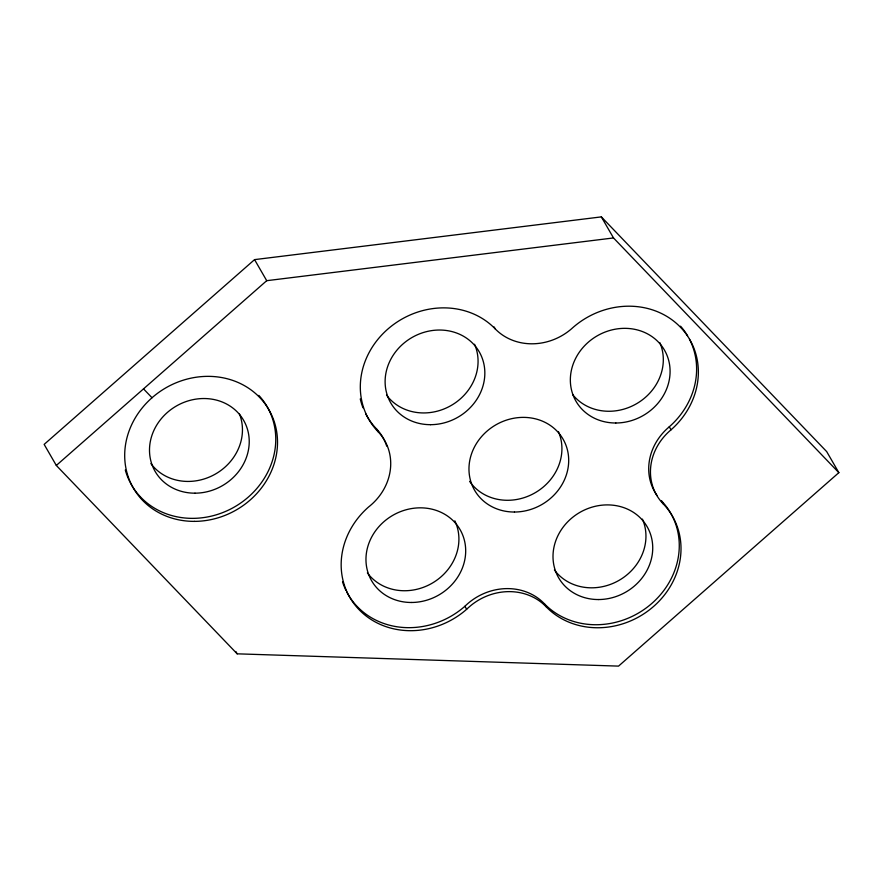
<?xml version="1.0" encoding="UTF-8"?>
<svg xmlns="http://www.w3.org/2000/svg" width="883" height="883" viewBox="0 0 883 883"><rect width="100%" height="100%" fill="white"/><g stroke="black" fill="none" stroke-linecap="round" stroke-linejoin="round"><path stroke-width="1.32" d="M254.558 259.624L44.15 444.392L56.313 465.451L237.163 653.828L618.553 666.113L838.85 472.659L826.687 451.599L601.345 216.887L254.558 259.624L266.721 280.684L613.508 237.946L838.85 472.659M56.313 465.451L266.721 280.684M143.51 388.873L152.031 397.758M601.345 216.887L613.508 237.946M689.48 339.227A78.278 70.474 -30 0 1 669.292 426.787L671.036 429.811A55.772 50.21 -30 0 0 663.166 503.829A78.278 70.474 -30 0 1 653.685 606.367A78.278 70.474 -30 0 1 546.047 606.676A55.861 50.298 -30 0 0 466.643 609.303A78.278 70.474 -30 0 1 359.006 609.601A78.278 70.474 -30 0 1 368.487 507.063A55.872 50.298 -30 0 0 378.156 431.798A78.278 70.474 -30 0 1 387.637 329.26A78.278 70.474 -30 0 1 495.275 328.951A55.772 50.21 -30 0 0 572.89 327.582A78.278 70.474 -30 0 1 680.517 327.273A78.278 70.474 -30 0 1 671.036 429.811M663.166 503.829L661.422 500.804A78.278 70.474 -30 0 1 651.941 603.343A78.278 70.474 -30 0 1 544.303 603.652A55.861 50.298 -30 0 0 464.899 606.279A78.278 70.474 -30 0 1 346.555 591.599M494.116 326.942L495.275 328.951M544.303 603.652L546.047 606.676M365.705 413.796A78.278 70.474 -30 0 0 376.412 428.785L378.156 431.798M464.899 606.279L466.643 609.303M235.816 651.488L237.163 653.828M659.8 342.56A51.093 46.004 -30 0 1 637.096 403.399A51.093 46.004 -30 0 1 572.581 394.48M474.557 344.249A51.093 46.004 -30 0 1 451.213 405.452A51.093 46.004 -30 0 1 386.522 395.087M239.459 413.984A51.093 46.004 -30 0 1 214.944 474.314A51.093 46.004 -30 0 1 150.905 463.586M454.844 520.827A51.093 46.004 -30 0 1 432.692 582.879A51.093 46.004 -30 0 1 367.372 572.89M642.438 519.116A51.093 46.004 -30 0 1 619.093 580.33A51.093 46.004 -30 0 1 554.403 569.954M558.409 431.588A51.093 46.004 -30 0 1 534.414 493.167A51.093 46.004 -30 0 1 469.59 481.334M345.97 590.429A78.278 70.474 -30 0 1 342.516 581.842M657.151 495.639A55.772 50.21 -30 0 1 669.292 426.787M680.561 326.18A78.278 70.474 -30 0 1 687.581 335.794M363.001 407.803A78.278 70.474 -30 0 1 360.264 398.917M376.412 428.785A55.872 50.298 -30 0 1 386.721 446.114M258.818 395.385A78.278 70.474 -30 0 1 239.779 503.652A78.278 70.474 -30 0 1 130.099 482.295M129.503 481.125A78.278 70.474 -30 0 1 125.298 469.988M411.445 602.482A51.093 46.004 -30 0 0 461.036 531.378A51.093 46.004 -30 0 0 374.988 531.621A51.093 46.004 -30 0 0 411.445 602.482M615.837 423.001A51.093 46.004 -30 0 0 665.429 351.887A51.093 46.004 -30 0 0 579.38 352.129A51.093 46.004 -30 0 0 615.837 423.001M430.595 424.679A51.093 46.004 -30 0 0 480.186 353.575A51.093 46.004 -30 0 0 394.138 353.818A51.093 46.004 -30 0 0 430.595 424.679M598.486 599.546A51.093 46.004 -30 0 0 648.078 528.442A51.093 46.004 -30 0 0 562.029 528.685A51.093 46.004 -30 0 0 598.486 599.546M514.458 512.03A51.093 46.004 -30 0 0 564.038 440.915A51.093 46.004 -30 0 0 478.001 441.158A51.093 46.004 -30 0 0 514.458 512.03M194.988 493.178A51.093 46.004 -30 0 0 244.569 422.063A51.093 46.004 -30 0 0 158.532 422.306A51.093 46.004 -30 0 0 194.988 493.178M194.403 521.378A78.278 70.474 -30 0 0 270.375 412.427A78.278 70.474 -30 0 0 138.543 412.803A78.278 70.474 -30 0 0 194.403 521.378"/></g></svg>
